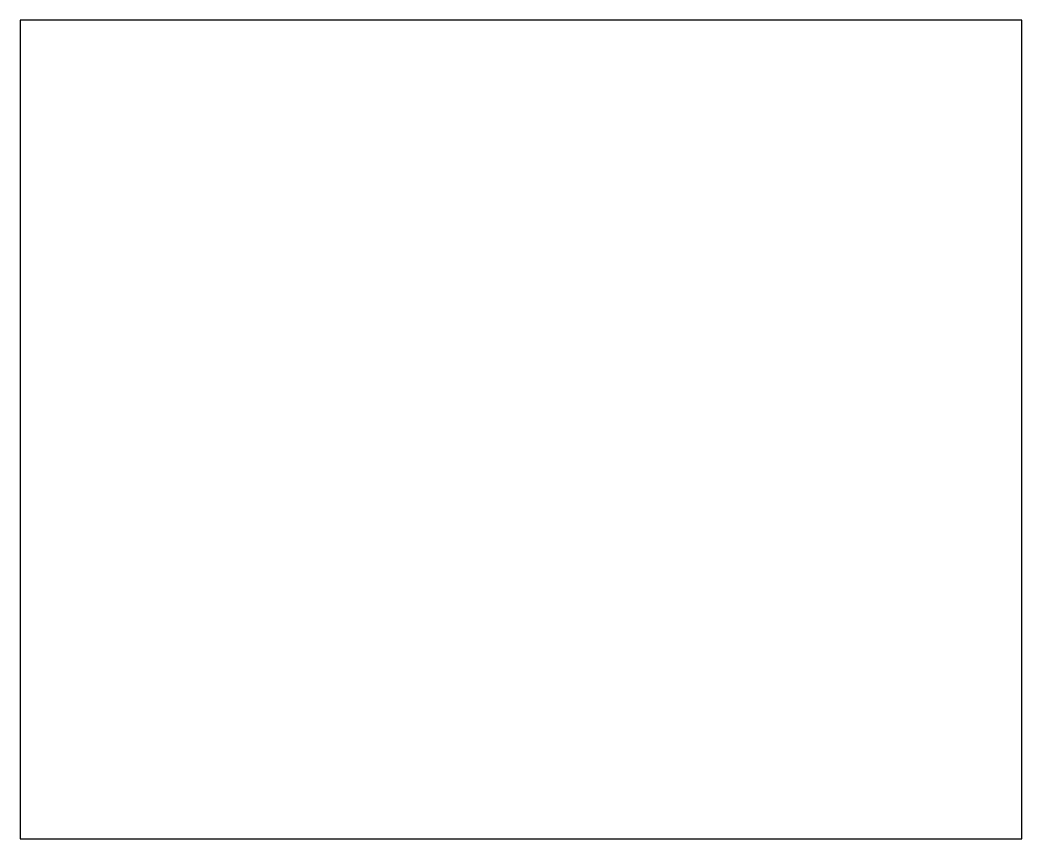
# Model space of a CAD drawing. Header units: millimetres. Extents: x 0 to 165, y 0 to 135.
import ezdxf

# ---------------------------------------------------------------- set-up
doc = ezdxf.new("R2010")
doc.units = ezdxf.units.MM
doc.layers.get('0').update_dxf_attribs({"linetype": 'CONTINUOUS'})

msp = doc.modelspace()

# ---------------------------------------------------------------- linework, layer by layer
for points in [[(164.76, 134.76), (0, 134.76), (0, 0), (164.76, 0)], [(164.76, 0), (164.76, 134.76), (0, 134.76), (0, 0)]]:
    msp.add_lwpolyline(points, close=True)

doc.saveas('drawing.dxf')
